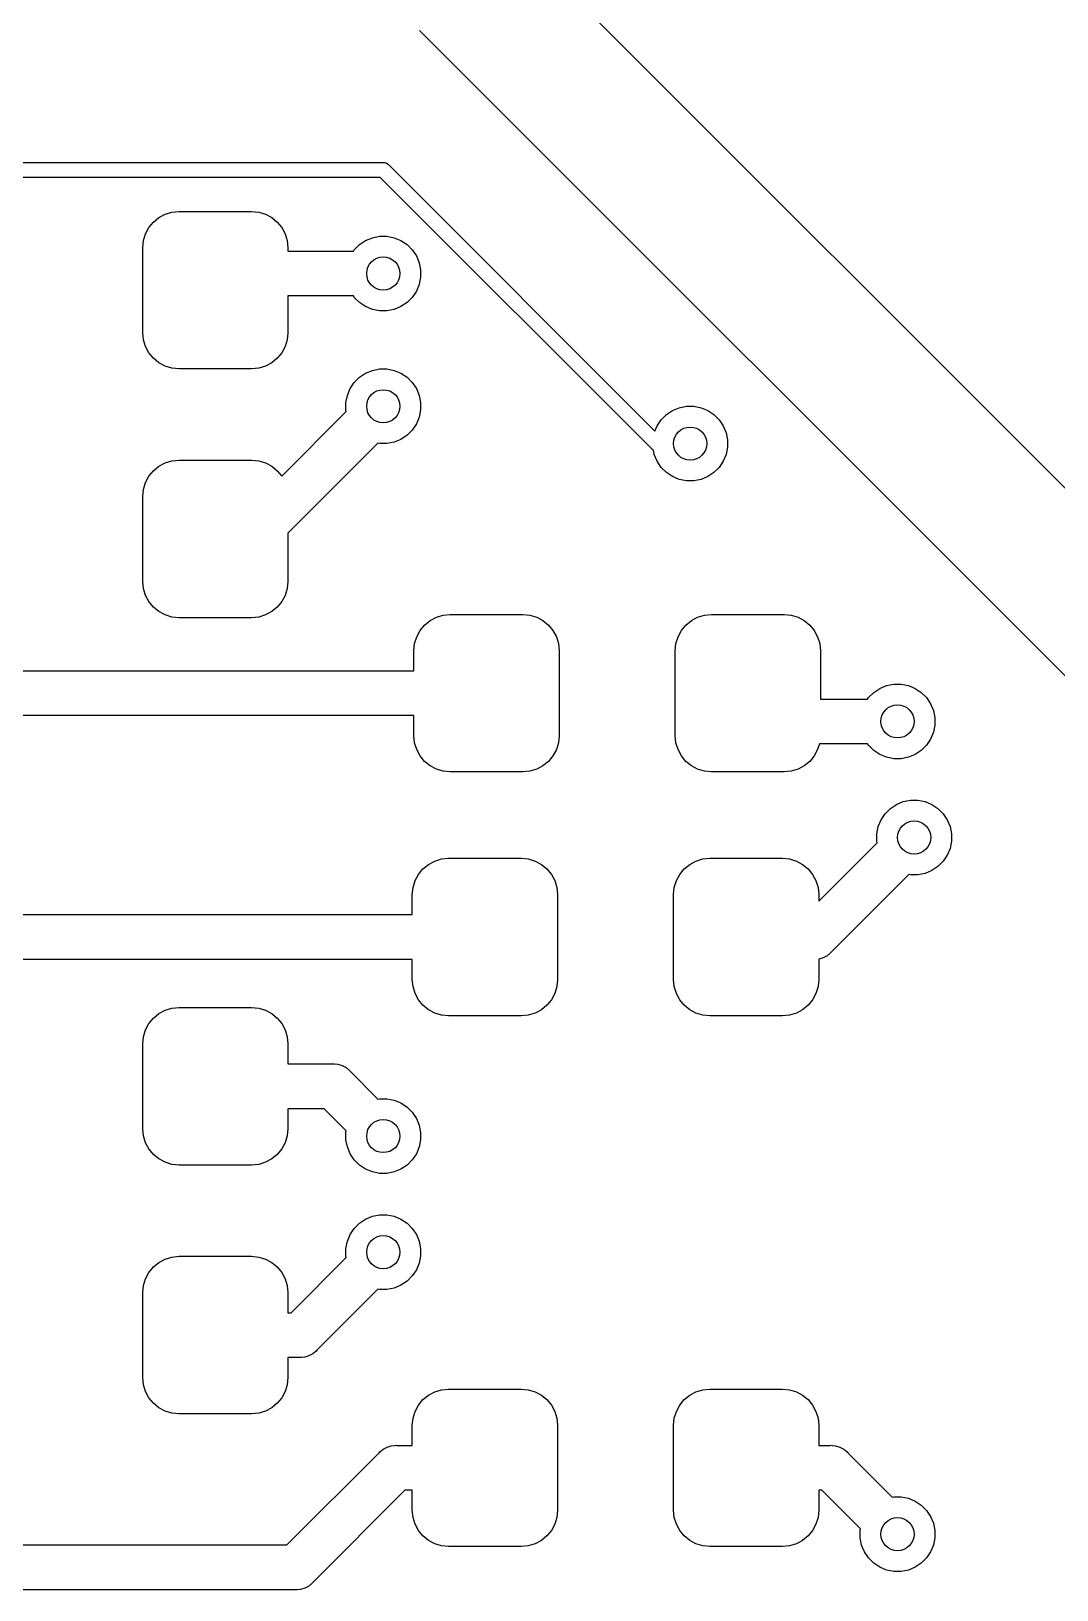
# Model space of a CAD drawing. Extents: x 1 to 84, y 1 to 137.
# Drawn here: x 51.28 to 57.46, y 16.86 to 26.26 of the extents above; entities that cross this region are included whole.
import ezdxf

# ---------------------------------------------------------------- set-up
doc = ezdxf.new("R2010")
doc.units = 0
doc.layers.add('BLACK', color=7, linetype='CONTINUOUS')

msp = doc.modelspace()

# ---------------------------------------------------------------- linework, layer by layer
at = {"layer": 'BLACK', "linetype": 'CONTINUOUS'}
for p, q in [((54.0817, 26.9339), (58.2689, 22.7467)), ((57.6, 22.2843), (53.6193, 26.265)), ((46.1436, 25.47), (53.3978, 25.47)), ((53.3978, 25.47), (53.4, 25.4702)), ((53.4, 25.4702), (53.4022, 25.47)), ((53.4022, 25.47), (53.4022, 25.47)), ((53.4022, 25.47), (53.4088, 25.4693)), ((53.4088, 25.4693), (53.4173, 25.4668)), ((53.4173, 25.4668), (53.4251, 25.4626)), ((53.3814, 25.38), (46.1272, 25.38)), ((55.0166, 23.7447), (53.3814, 25.38)), ((53.4251, 25.4626), (53.432, 25.457)), ((53.432, 25.457), (53.4334, 25.4553)), ((53.4334, 25.4553), (55.0379, 23.8508)), ((51.9869, 25.0778), (52.0141, 25.1109)), ((52.0141, 25.1109), (52.0472, 25.1381)), ((52.0472, 25.1381), (52.085, 25.1583)), ((52.085, 25.1583), (52.1261, 25.1708)), ((52.1261, 25.1708), (52.1687, 25.175)), ((52.1687, 25.175), (52.6062, 25.175)), ((52.6062, 25.175), (52.6489, 25.1708)), ((52.6489, 25.1708), (52.69, 25.1583)), ((52.69, 25.1583), (52.7278, 25.1381)), ((52.7278, 25.1381), (52.7609, 25.1109)), ((52.7609, 25.1109), (52.7881, 25.0778)), ((51.95, 24.9562), (51.9542, 24.9989)), ((51.9542, 24.9989), (51.9667, 25.04)), ((51.9667, 25.04), (51.9869, 25.0778)), ((52.7881, 25.0778), (52.8083, 25.04)), ((52.8083, 25.04), (52.8208, 24.9989)), ((52.8208, 24.9989), (52.825, 24.9562)), ((53.2566, 24.9748), (53.2934, 24.9994)), ((53.2934, 24.9994), (53.3344, 25.0164)), ((53.3344, 25.0164), (53.3778, 25.025)), ((53.3778, 25.025), (53.4222, 25.025)), ((53.4222, 25.025), (53.4656, 25.0164)), ((53.4656, 25.0164), (53.5066, 24.9994)), ((53.5066, 24.9994), (53.5434, 24.9748)), ((51.95, 24.4437), (51.95, 24.9562)), ((52.825, 24.9562), (52.825, 24.935)), ((52.825, 24.935), (53.2196, 24.935)), ((53.2196, 24.935), (53.2252, 24.9434)), ((53.2252, 24.9434), (53.2566, 24.9748)), ((53.5434, 24.9748), (53.5748, 24.9434)), ((53.5748, 24.9434), (53.5994, 24.9066)), ((53.5994, 24.9066), (53.6164, 24.8656)), ((53.6164, 24.8656), (53.625, 24.8222)), ((53.625, 24.8222), (53.625, 24.7778)), ((53.6164, 24.7344), (53.5994, 24.6934)), ((53.625, 24.7778), (53.6164, 24.7344)), ((53.2196, 24.665), (52.825, 24.665)), ((52.825, 24.665), (52.825, 24.4437)), ((53.2252, 24.6566), (53.2196, 24.665)), ((53.2566, 24.6252), (53.2252, 24.6566)), ((53.2934, 24.6006), (53.2566, 24.6252)), ((53.5434, 24.6252), (53.5066, 24.6006)), ((53.5748, 24.6566), (53.5434, 24.6252)), ((53.5994, 24.6934), (53.5748, 24.6566)), ((53.3344, 24.5836), (53.2934, 24.6006)), ((53.3778, 24.575), (53.3344, 24.5836)), ((53.4222, 24.575), (53.3778, 24.575)), ((53.4656, 24.5836), (53.4222, 24.575)), ((53.5066, 24.6006), (53.4656, 24.5836)), ((51.9542, 24.4011), (51.95, 24.4437)), ((52.825, 24.4437), (52.8208, 24.4011)), ((51.9667, 24.36), (51.9542, 24.4011)), ((51.9869, 24.3222), (51.9667, 24.36)), ((52.8083, 24.36), (52.7881, 24.3222)), ((52.8208, 24.4011), (52.8083, 24.36)), ((52.0141, 24.2891), (51.9869, 24.3222)), ((52.0472, 24.2619), (52.0141, 24.2891)), ((52.085, 24.2417), (52.0472, 24.2619)), ((52.7278, 24.2619), (52.69, 24.2417)), ((52.7609, 24.2891), (52.7278, 24.2619)), ((52.7881, 24.3222), (52.7609, 24.2891)), ((52.1261, 24.2292), (52.085, 24.2417)), ((52.1687, 24.225), (52.1261, 24.2292)), ((52.6062, 24.225), (52.1687, 24.225)), ((52.6489, 24.2292), (52.6062, 24.225)), ((52.69, 24.2417), (52.6489, 24.2292)), ((53.2252, 24.1434), (53.2566, 24.1748)), ((53.2566, 24.1748), (53.2934, 24.1994)), ((53.2934, 24.1994), (53.3344, 24.2164)), ((53.3344, 24.2164), (53.3778, 24.225)), ((53.3778, 24.225), (53.4222, 24.225)), ((53.4222, 24.225), (53.4656, 24.2164)), ((53.4656, 24.2164), (53.5066, 24.1994)), ((53.5066, 24.1994), (53.5434, 24.1748)), ((53.5434, 24.1748), (53.5748, 24.1434)), ((53.175, 24.0222), (53.1836, 24.0656)), ((53.1836, 24.0656), (53.2006, 24.1066)), ((53.2006, 24.1066), (53.2252, 24.1434)), ((53.5748, 24.1434), (53.5994, 24.1066)), ((53.5994, 24.1066), (53.6164, 24.0656)), ((53.6164, 24.0656), (53.625, 24.0222)), ((52.7876, 23.5785), (53.177, 23.9679)), ((53.175, 23.9778), (53.175, 24.0222)), ((53.177, 23.9679), (53.175, 23.9778)), ((53.625, 23.9778), (53.6164, 23.9344)), ((53.625, 24.0222), (53.625, 23.9778)), ((55.1066, 23.9498), (55.1434, 23.9744)), ((55.1434, 23.9744), (55.1844, 23.9914)), ((55.1844, 23.9914), (55.2278, 24)), ((55.2278, 24), (55.2722, 24)), ((55.2722, 24), (55.3156, 23.9914)), ((55.3156, 23.9914), (55.3566, 23.9744)), ((55.3566, 23.9744), (55.3934, 23.9498)), ((53.5994, 23.8934), (53.5748, 23.8566)), ((53.6164, 23.9344), (53.5994, 23.8934)), ((55.0379, 23.8508), (55.0506, 23.8816)), ((55.0506, 23.8816), (55.0752, 23.9184)), ((55.0752, 23.9184), (55.1066, 23.9498)), ((55.3934, 23.9498), (55.4248, 23.9184)), ((55.4248, 23.9184), (55.4494, 23.8816)), ((55.4494, 23.8816), (55.4664, 23.8406)), ((53.3679, 23.777), (52.825, 23.2341)), ((53.3778, 23.775), (53.3679, 23.777)), ((53.4222, 23.775), (53.3778, 23.775)), ((53.4656, 23.7836), (53.4222, 23.775)), ((53.5066, 23.8006), (53.4656, 23.7836)), ((53.5434, 23.8252), (53.5066, 23.8006)), ((53.5748, 23.8566), (53.5434, 23.8252)), ((55.4664, 23.8406), (55.475, 23.7972)), ((55.475, 23.7972), (55.475, 23.7528)), ((55.018, 23.743), (55.0166, 23.7447)), ((55.0197, 23.7416), (55.018, 23.743)), ((55.0212, 23.7404), (55.0197, 23.7416)), ((55.0197, 23.7416), (55.0197, 23.7416)), ((55.0249, 23.7374), (55.0212, 23.7404)), ((55.0284, 23.7355), (55.0249, 23.7374)), ((55.0336, 23.7094), (55.0284, 23.7355)), ((55.0506, 23.6684), (55.0336, 23.7094)), ((55.4664, 23.7094), (55.4494, 23.6684)), ((55.475, 23.7528), (55.4664, 23.7094)), ((51.9869, 23.5778), (52.0141, 23.6109)), ((52.0141, 23.6109), (52.0472, 23.6381)), ((52.0472, 23.6381), (52.085, 23.6583)), ((52.085, 23.6583), (52.1261, 23.6708)), ((52.1261, 23.6708), (52.1687, 23.675)), ((52.1687, 23.675), (52.6062, 23.675)), ((52.6062, 23.675), (52.6489, 23.6708)), ((52.6489, 23.6708), (52.69, 23.6583)), ((52.69, 23.6583), (52.7278, 23.6381)), ((52.7278, 23.6381), (52.7609, 23.6109)), ((52.7609, 23.6109), (52.7876, 23.5785)), ((55.0752, 23.6316), (55.0506, 23.6684)), ((55.1066, 23.6002), (55.0752, 23.6316)), ((55.1434, 23.5756), (55.1066, 23.6002)), ((55.3934, 23.6002), (55.3566, 23.5756)), ((55.4248, 23.6316), (55.3934, 23.6002)), ((55.4494, 23.6684), (55.4248, 23.6316)), ((51.95, 23.4563), (51.9542, 23.4989)), ((51.9542, 23.4989), (51.9667, 23.54)), ((51.9667, 23.54), (51.9869, 23.5778)), ((55.1844, 23.5586), (55.1434, 23.5756)), ((55.2278, 23.55), (55.1844, 23.5586)), ((55.2722, 23.55), (55.2278, 23.55)), ((55.3156, 23.5586), (55.2722, 23.55)), ((55.3566, 23.5756), (55.3156, 23.5586)), ((51.95, 22.9437), (51.95, 23.4563)), ((52.825, 23.2341), (52.825, 22.9437)), ((51.9542, 22.9011), (51.95, 22.9437)), ((52.825, 22.9437), (52.8208, 22.9011)), ((51.9667, 22.86), (51.9542, 22.9011)), ((51.9869, 22.8222), (51.9667, 22.86)), ((52.8083, 22.86), (52.7881, 22.8222)), ((52.8208, 22.9011), (52.8083, 22.86)), ((52.0141, 22.7891), (51.9869, 22.8222)), ((52.0472, 22.7619), (52.0141, 22.7891)), ((52.085, 22.7417), (52.0472, 22.7619)), ((52.1261, 22.7292), (52.085, 22.7417)), ((52.69, 22.7417), (52.6489, 22.7292)), ((52.7278, 22.7619), (52.69, 22.7417)), ((52.7609, 22.7891), (52.7278, 22.7619)), ((52.7881, 22.8222), (52.7609, 22.7891)), ((53.7611, 22.7408), (53.8038, 22.745)), ((53.8038, 22.745), (54.2413, 22.745)), ((54.2413, 22.745), (54.2839, 22.7408)), ((55.3361, 22.7408), (55.3787, 22.745)), ((55.3787, 22.745), (55.8162, 22.745)), ((55.8162, 22.745), (55.8589, 22.7408)), ((52.1687, 22.725), (52.1261, 22.7292)), ((52.6062, 22.725), (52.1687, 22.725)), ((52.6489, 22.7292), (52.6062, 22.725)), ((53.6017, 22.61), (53.6219, 22.6478)), ((53.6219, 22.6478), (53.6491, 22.6809)), ((53.6491, 22.6809), (53.6822, 22.7081)), ((53.6822, 22.7081), (53.72, 22.7283)), ((53.72, 22.7283), (53.7611, 22.7408)), ((54.2839, 22.7408), (54.325, 22.7283)), ((54.325, 22.7283), (54.3628, 22.7081)), ((54.3628, 22.7081), (54.3959, 22.6809)), ((54.3959, 22.6809), (54.4231, 22.6478)), ((54.4231, 22.6478), (54.4433, 22.61)), ((55.1767, 22.61), (55.1969, 22.6478)), ((55.1969, 22.6478), (55.2241, 22.6809)), ((55.2241, 22.6809), (55.2572, 22.7081)), ((55.2572, 22.7081), (55.295, 22.7283)), ((55.295, 22.7283), (55.3361, 22.7408)), ((55.8589, 22.7408), (55.9, 22.7283)), ((55.9, 22.7283), (55.9378, 22.7081)), ((55.9378, 22.7081), (55.9709, 22.6809)), ((55.9709, 22.6809), (55.9981, 22.6478)), ((55.9981, 22.6478), (56.0183, 22.61)), ((53.585, 22.5262), (53.5892, 22.5689)), ((53.5892, 22.5689), (53.6017, 22.61)), ((54.4433, 22.61), (54.4558, 22.5689)), ((54.4558, 22.5689), (54.46, 22.5262)), ((55.16, 22.5262), (55.1642, 22.5689)), ((55.1642, 22.5689), (55.1767, 22.61)), ((56.0183, 22.61), (56.0308, 22.5689)), ((56.0308, 22.5689), (56.035, 22.5262)), ((53.585, 22.405), (53.585, 22.5262)), ((54.46, 22.5262), (54.46, 22.0137)), ((55.16, 22.0137), (55.16, 22.5262)), ((56.035, 22.5262), (56.035, 22.235)), ((48.9666, 22.405), (53.585, 22.405)), ((56.3252, 22.2434), (56.3566, 22.2748)), ((56.3566, 22.2748), (56.3934, 22.2994)), ((56.3934, 22.2994), (56.4344, 22.3164)), ((56.4344, 22.3164), (56.4778, 22.325)), ((56.4778, 22.325), (56.5222, 22.325)), ((56.5222, 22.325), (56.5656, 22.3164)), ((56.5656, 22.3164), (56.6066, 22.2994)), ((56.6066, 22.2994), (56.6434, 22.2748)), ((56.6434, 22.2748), (56.6748, 22.2434)), ((56.035, 22.235), (56.3196, 22.235)), ((56.3196, 22.235), (56.3252, 22.2434)), ((56.6748, 22.2434), (56.6994, 22.2066)), ((56.6994, 22.2066), (56.7164, 22.1656)), ((53.585, 22.135), (49.0159, 22.135)), ((53.585, 22.0137), (53.585, 22.135)), ((56.7164, 22.1656), (56.725, 22.1222)), ((56.725, 22.1222), (56.725, 22.0778)), ((53.5892, 21.9711), (53.585, 22.0137)), ((54.46, 22.0137), (54.4558, 21.9711)), ((55.1642, 21.9711), (55.16, 22.0137)), ((56.6994, 21.9934), (56.6748, 21.9566)), ((56.7164, 22.0344), (56.6994, 21.9934)), ((56.725, 22.0778), (56.7164, 22.0344)), ((53.6017, 21.93), (53.5892, 21.9711)), ((53.6219, 21.8922), (53.6017, 21.93)), ((54.4433, 21.93), (54.4231, 21.8922)), ((54.4558, 21.9711), (54.4433, 21.93)), ((55.1767, 21.93), (55.1642, 21.9711)), ((55.1969, 21.8922), (55.1767, 21.93)), ((56.0183, 21.93), (55.9981, 21.8922)), ((56.029, 21.965), (56.0183, 21.93)), ((56.3196, 21.965), (56.029, 21.965)), ((56.3252, 21.9566), (56.3196, 21.965)), ((56.3566, 21.9252), (56.3252, 21.9566)), ((56.3934, 21.9006), (56.3566, 21.9252)), ((56.4344, 21.8836), (56.3934, 21.9006)), ((56.6066, 21.9006), (56.5656, 21.8836)), ((56.6434, 21.9252), (56.6066, 21.9006)), ((56.6748, 21.9566), (56.6434, 21.9252)), ((53.6491, 21.8591), (53.6219, 21.8922)), ((53.6822, 21.8319), (53.6491, 21.8591)), ((53.72, 21.8117), (53.6822, 21.8319)), ((53.7611, 21.7992), (53.72, 21.8117)), ((54.325, 21.8117), (54.2839, 21.7992)), ((54.3628, 21.8319), (54.325, 21.8117)), ((54.3959, 21.8591), (54.3628, 21.8319)), ((54.4231, 21.8922), (54.3959, 21.8591)), ((55.2241, 21.8591), (55.1969, 21.8922)), ((55.2572, 21.8319), (55.2241, 21.8591)), ((55.295, 21.8117), (55.2572, 21.8319)), ((55.3361, 21.7992), (55.295, 21.8117)), ((55.9, 21.8117), (55.8589, 21.7992)), ((55.9378, 21.8319), (55.9, 21.8117)), ((55.9709, 21.8591), (55.9378, 21.8319)), ((55.9981, 21.8922), (55.9709, 21.8591)), ((56.4778, 21.875), (56.4344, 21.8836)), ((56.5222, 21.875), (56.4778, 21.875)), ((56.5656, 21.8836), (56.5222, 21.875)), ((53.8038, 21.795), (53.7611, 21.7992)), ((54.2413, 21.795), (53.8038, 21.795)), ((54.2839, 21.7992), (54.2413, 21.795)), ((55.3787, 21.795), (55.3361, 21.7992)), ((55.8162, 21.795), (55.3787, 21.795)), ((55.8589, 21.7992), (55.8162, 21.795)), ((56.4934, 21.5994), (56.5344, 21.6164)), ((56.5344, 21.6164), (56.5778, 21.625)), ((56.5778, 21.625), (56.6222, 21.625)), ((56.6222, 21.625), (56.6656, 21.6164)), ((56.6656, 21.6164), (56.7066, 21.5994)), ((56.4006, 21.5066), (56.4252, 21.5434)), ((56.4252, 21.5434), (56.4566, 21.5748)), ((56.4566, 21.5748), (56.4934, 21.5994)), ((56.7066, 21.5994), (56.7434, 21.5748)), ((56.7434, 21.5748), (56.7748, 21.5434)), ((56.7748, 21.5434), (56.7994, 21.5066)), ((56.375, 21.4222), (56.3836, 21.4656)), ((56.3836, 21.4656), (56.4006, 21.5066)), ((56.7994, 21.5066), (56.8164, 21.4656)), ((56.8164, 21.4656), (56.825, 21.4222)), ((56.025, 21.0159), (56.377, 21.3679)), ((56.375, 21.3778), (56.375, 21.4222)), ((56.377, 21.3679), (56.375, 21.3778)), ((56.8164, 21.3344), (56.7994, 21.2934)), ((56.825, 21.3778), (56.8164, 21.3344)), ((56.825, 21.4222), (56.825, 21.3778)), ((53.6391, 21.2109), (53.6722, 21.2381)), ((53.6722, 21.2381), (53.71, 21.2583)), ((53.71, 21.2583), (53.7511, 21.2708)), ((53.7511, 21.2708), (53.7937, 21.275)), ((53.7937, 21.275), (54.2312, 21.275)), ((54.2312, 21.275), (54.2739, 21.2708)), ((54.2739, 21.2708), (54.315, 21.2583)), ((54.315, 21.2583), (54.3528, 21.2381)), ((54.3528, 21.2381), (54.3859, 21.2109)), ((55.2141, 21.2109), (55.2472, 21.2381)), ((55.2472, 21.2381), (55.285, 21.2583)), ((55.285, 21.2583), (55.3261, 21.2708)), ((55.3261, 21.2708), (55.3687, 21.275)), ((55.3687, 21.275), (55.8062, 21.275)), ((55.8062, 21.275), (55.8489, 21.2708)), ((55.8489, 21.2708), (55.89, 21.2583)), ((55.89, 21.2583), (55.9278, 21.2381)), ((55.9278, 21.2381), (55.9609, 21.2109)), ((56.7748, 21.2566), (56.7434, 21.2252)), ((56.7994, 21.2934), (56.7748, 21.2566)), ((53.5917, 21.14), (53.6119, 21.1778)), ((53.6119, 21.1778), (53.6391, 21.2109)), ((54.3859, 21.2109), (54.4131, 21.1778)), ((54.4131, 21.1778), (54.4333, 21.14)), ((55.1667, 21.14), (55.1869, 21.1778)), ((55.1869, 21.1778), (55.2141, 21.2109)), ((55.9609, 21.2109), (55.9881, 21.1778)), ((55.9881, 21.1778), (56.0083, 21.14)), ((56.5679, 21.177), (56.1001, 20.7092)), ((56.5778, 21.175), (56.5679, 21.177)), ((56.6222, 21.175), (56.5778, 21.175)), ((56.6656, 21.1836), (56.6222, 21.175)), ((56.7066, 21.2006), (56.6656, 21.1836)), ((56.7434, 21.2252), (56.7066, 21.2006)), ((53.575, 21.0562), (53.5792, 21.0989)), ((53.575, 20.935), (53.575, 21.0562)), ((53.5792, 21.0989), (53.5917, 21.14)), ((54.4333, 21.14), (54.4458, 21.0989)), ((54.4458, 21.0989), (54.45, 21.0562)), ((54.45, 21.0562), (54.45, 20.5437)), ((55.15, 21.0562), (55.1542, 21.0989)), ((55.15, 20.5437), (55.15, 21.0562)), ((55.1542, 21.0989), (55.1667, 21.14)), ((56.0083, 21.14), (56.0208, 21.0989)), ((56.0208, 21.0989), (56.025, 21.0562)), ((56.025, 21.0562), (56.025, 21.0159)), ((48.0765, 20.935), (53.575, 20.935)), ((56.0519, 20.6747), (56.0265, 20.667)), ((56.0754, 20.6872), (56.0519, 20.6747)), ((56.0959, 20.7041), (56.0754, 20.6872)), ((56.1001, 20.7092), (56.0959, 20.7041)), ((53.575, 20.665), (48.1258, 20.665)), ((53.575, 20.5437), (53.575, 20.665)), ((56.0265, 20.667), (56.025, 20.6668)), ((56.025, 20.6668), (56.025, 20.5437)), ((53.5792, 20.5011), (53.575, 20.5437)), ((53.5917, 20.46), (53.5792, 20.5011)), ((54.4458, 20.5011), (54.4333, 20.46)), ((54.45, 20.5437), (54.4458, 20.5011)), ((55.1542, 20.5011), (55.15, 20.5437)), ((55.1667, 20.46), (55.1542, 20.5011)), ((56.0208, 20.5011), (56.0083, 20.46)), ((56.025, 20.5437), (56.0208, 20.5011)), ((53.6119, 20.4222), (53.5917, 20.46)), ((53.6391, 20.3891), (53.6119, 20.4222)), ((54.4131, 20.4222), (54.3859, 20.3891)), ((54.4333, 20.46), (54.4131, 20.4222)), ((55.1869, 20.4222), (55.1667, 20.46)), ((55.2141, 20.3891), (55.1869, 20.4222)), ((55.9881, 20.4222), (55.9609, 20.3891)), ((56.0083, 20.46), (55.9881, 20.4222)), ((51.9869, 20.2778), (52.0141, 20.3109)), ((52.0141, 20.3109), (52.0472, 20.3381)), ((52.0472, 20.3381), (52.085, 20.3583)), ((52.085, 20.3583), (52.1261, 20.3708)), ((52.1261, 20.3708), (52.1687, 20.375)), ((52.1687, 20.375), (52.6062, 20.375)), ((52.6062, 20.375), (52.6489, 20.3708)), ((52.6489, 20.3708), (52.69, 20.3583)), ((52.69, 20.3583), (52.7278, 20.3381)), ((52.7278, 20.3381), (52.7609, 20.3109)), ((52.7609, 20.3109), (52.7881, 20.2778)), ((53.6722, 20.3619), (53.6391, 20.3891)), ((53.71, 20.3417), (53.6722, 20.3619)), ((53.7511, 20.3292), (53.71, 20.3417)), ((53.7937, 20.325), (53.7511, 20.3292)), ((54.2312, 20.325), (53.7937, 20.325)), ((54.2739, 20.3292), (54.2312, 20.325)), ((54.315, 20.3417), (54.2739, 20.3292)), ((54.3528, 20.3619), (54.315, 20.3417)), ((54.3859, 20.3891), (54.3528, 20.3619)), ((55.2472, 20.3619), (55.2141, 20.3891)), ((55.285, 20.3417), (55.2472, 20.3619)), ((55.3261, 20.3292), (55.285, 20.3417)), ((55.3687, 20.325), (55.3261, 20.3292)), ((55.8062, 20.325), (55.3687, 20.325)), ((55.8489, 20.3292), (55.8062, 20.325)), ((55.89, 20.3417), (55.8489, 20.3292)), ((55.9278, 20.3619), (55.89, 20.3417)), ((55.9609, 20.3891), (55.9278, 20.3619)), ((51.9542, 20.1989), (51.9667, 20.24)), ((51.9667, 20.24), (51.9869, 20.2778)), ((52.7881, 20.2778), (52.8083, 20.24)), ((52.8083, 20.24), (52.8208, 20.1989)), ((51.95, 20.1562), (51.9542, 20.1989)), ((51.95, 19.6438), (51.95, 20.1562)), ((52.8208, 20.1989), (52.825, 20.1562)), ((52.825, 20.1562), (52.825, 20.035)), ((52.825, 20.035), (53.0934, 20.035)), ((53.0934, 20.035), (53.1, 20.0357)), ((53.1, 20.0357), (53.1066, 20.035)), ((53.1066, 20.035), (53.1066, 20.035)), ((53.1066, 20.035), (53.1265, 20.033)), ((53.1265, 20.033), (53.1519, 20.0253)), ((53.1519, 20.0253), (53.1754, 20.0128)), ((53.1754, 20.0128), (53.1959, 19.9959)), ((53.1959, 19.9959), (53.2002, 19.9908)), ((53.2002, 19.9908), (53.3679, 19.823)), ((53.0441, 19.765), (52.825, 19.765)), ((52.825, 19.765), (52.825, 19.6438)), ((53.177, 19.6321), (53.0441, 19.765)), ((53.3679, 19.823), (53.3778, 19.825)), ((53.3778, 19.825), (53.4222, 19.825)), ((53.4222, 19.825), (53.4656, 19.8164)), ((53.4656, 19.8164), (53.5066, 19.7994)), ((53.5066, 19.7994), (53.5434, 19.7748)), ((53.5434, 19.7748), (53.5748, 19.7434)), ((53.5748, 19.7434), (53.5994, 19.7066)), ((51.9542, 19.6011), (51.95, 19.6438)), ((52.825, 19.6438), (52.8208, 19.6011)), ((53.5994, 19.7066), (53.6164, 19.6656)), ((53.6164, 19.6656), (53.625, 19.6222)), ((51.9667, 19.56), (51.9542, 19.6011)), ((51.9869, 19.5222), (51.9667, 19.56)), ((52.8083, 19.56), (52.7881, 19.5222)), ((52.8208, 19.6011), (52.8083, 19.56)), ((53.175, 19.6222), (53.177, 19.6321)), ((53.175, 19.5778), (53.175, 19.6222)), ((53.1836, 19.5344), (53.175, 19.5778)), ((53.625, 19.5778), (53.6164, 19.5344)), ((53.625, 19.6222), (53.625, 19.5778)), ((52.0141, 19.4891), (51.9869, 19.5222)), ((52.0472, 19.4619), (52.0141, 19.4891)), ((52.085, 19.4417), (52.0472, 19.4619)), ((52.7278, 19.4619), (52.69, 19.4417)), ((52.7609, 19.4891), (52.7278, 19.4619)), ((52.7881, 19.5222), (52.7609, 19.4891)), ((53.2006, 19.4934), (53.1836, 19.5344)), ((53.2252, 19.4566), (53.2006, 19.4934)), ((53.2566, 19.4252), (53.2252, 19.4566)), ((53.5748, 19.4566), (53.5434, 19.4252)), ((53.5994, 19.4934), (53.5748, 19.4566)), ((53.6164, 19.5344), (53.5994, 19.4934)), ((52.1261, 19.4292), (52.085, 19.4417)), ((52.1687, 19.425), (52.1261, 19.4292)), ((52.6062, 19.425), (52.1687, 19.425)), ((52.6489, 19.4292), (52.6062, 19.425)), ((52.69, 19.4417), (52.6489, 19.4292)), ((53.2934, 19.4006), (53.2566, 19.4252)), ((53.3344, 19.3836), (53.2934, 19.4006)), ((53.3778, 19.375), (53.3344, 19.3836)), ((53.4222, 19.375), (53.3778, 19.375)), ((53.4656, 19.3836), (53.4222, 19.375)), ((53.5066, 19.4006), (53.4656, 19.3836)), ((53.5434, 19.4252), (53.5066, 19.4006)), ((53.2566, 19.0748), (53.2934, 19.0994)), ((53.2934, 19.0994), (53.3344, 19.1164)), ((53.3344, 19.1164), (53.3778, 19.125)), ((53.3778, 19.125), (53.4222, 19.125)), ((53.4222, 19.125), (53.4656, 19.1164)), ((53.4656, 19.1164), (53.5066, 19.0994)), ((53.5066, 19.0994), (53.5434, 19.0748)), ((53.1836, 18.9656), (53.2006, 19.0066)), ((53.2006, 19.0066), (53.2252, 19.0434)), ((53.2252, 19.0434), (53.2566, 19.0748)), ((53.5434, 19.0748), (53.5748, 19.0434)), ((53.5748, 19.0434), (53.5994, 19.0066)), ((53.5994, 19.0066), (53.6164, 18.9656)), ((53.175, 18.9222), (53.1836, 18.9656)), ((53.175, 18.8778), (53.175, 18.9222)), ((53.6164, 18.9656), (53.625, 18.9222)), ((53.625, 18.9222), (53.625, 18.8778)), ((51.9869, 18.7778), (52.0141, 18.8109)), ((52.0141, 18.8109), (52.0472, 18.8381)), ((52.0472, 18.8381), (52.085, 18.8583)), ((52.085, 18.8583), (52.1261, 18.8708)), ((52.1261, 18.8708), (52.1687, 18.875)), ((52.1687, 18.875), (52.6062, 18.875)), ((52.6062, 18.875), (52.6489, 18.8708)), ((52.6489, 18.8708), (52.69, 18.8583)), ((52.69, 18.8583), (52.7278, 18.8381)), ((52.7278, 18.8381), (52.7609, 18.8109)), ((52.7609, 18.8109), (52.7881, 18.7778)), ((52.8441, 18.535), (53.177, 18.8679)), ((53.177, 18.8679), (53.175, 18.8778)), ((53.6164, 18.8344), (53.5994, 18.7934)), ((53.625, 18.8778), (53.6164, 18.8344)), ((51.9542, 18.6989), (51.9667, 18.74)), ((51.9667, 18.74), (51.9869, 18.7778)), ((52.7881, 18.7778), (52.8083, 18.74)), ((52.8083, 18.74), (52.8208, 18.6989)), ((53.5066, 18.7006), (53.4656, 18.6836)), ((53.5434, 18.7252), (53.5066, 18.7006)), ((53.5748, 18.7566), (53.5434, 18.7252)), ((53.5994, 18.7934), (53.5748, 18.7566)), ((51.95, 18.6562), (51.9542, 18.6989)), ((51.95, 18.1438), (51.95, 18.6562)), ((52.8208, 18.6989), (52.825, 18.6562)), ((52.825, 18.6562), (52.825, 18.535)), ((53.3679, 18.677), (53.0001, 18.3092)), ((53.3778, 18.675), (53.3679, 18.677)), ((53.4222, 18.675), (53.3778, 18.675)), ((53.4656, 18.6836), (53.4222, 18.675)), ((52.825, 18.535), (52.8441, 18.535)), ((52.8934, 18.265), (52.825, 18.265)), ((52.825, 18.265), (52.825, 18.1438)), ((52.9, 18.2643), (52.8934, 18.265)), ((52.9066, 18.265), (52.9, 18.2643)), ((52.9265, 18.267), (52.9066, 18.265)), ((52.9066, 18.265), (52.9066, 18.265)), ((52.9519, 18.2747), (52.9265, 18.267)), ((52.9754, 18.2872), (52.9519, 18.2747)), ((52.9959, 18.3041), (52.9754, 18.2872)), ((53.0001, 18.3092), (52.9959, 18.3041)), ((51.9542, 18.1011), (51.95, 18.1438)), ((52.825, 18.1438), (52.8208, 18.1011)), ((51.9667, 18.06), (51.9542, 18.1011)), ((51.9869, 18.0222), (51.9667, 18.06)), ((52.8083, 18.06), (52.7881, 18.0222)), ((52.8208, 18.1011), (52.8083, 18.06)), ((53.6722, 18.0381), (53.71, 18.0583)), ((53.71, 18.0583), (53.7511, 18.0708)), ((53.7511, 18.0708), (53.7937, 18.075)), ((53.7937, 18.075), (54.2312, 18.075)), ((54.2312, 18.075), (54.2739, 18.0708)), ((54.2739, 18.0708), (54.315, 18.0583)), ((54.315, 18.0583), (54.3528, 18.0381)), ((55.2472, 18.0381), (55.285, 18.0583)), ((55.285, 18.0583), (55.3261, 18.0708)), ((55.3261, 18.0708), (55.3687, 18.075)), ((55.3687, 18.075), (55.8062, 18.075)), ((55.8062, 18.075), (55.8489, 18.0708)), ((55.8489, 18.0708), (55.89, 18.0583)), ((55.89, 18.0583), (55.9278, 18.0381)), ((52.0141, 17.9891), (51.9869, 18.0222)), ((52.0472, 17.9619), (52.0141, 17.9891)), ((52.085, 17.9417), (52.0472, 17.9619)), ((52.7278, 17.9619), (52.69, 17.9417)), ((52.7609, 17.9891), (52.7278, 17.9619)), ((52.7881, 18.0222), (52.7609, 17.9891)), ((53.5917, 17.94), (53.6119, 17.9778)), ((53.6119, 17.9778), (53.6391, 18.0109)), ((53.6391, 18.0109), (53.6722, 18.0381)), ((54.3528, 18.0381), (54.3859, 18.0109)), ((54.3859, 18.0109), (54.4131, 17.9778)), ((54.4131, 17.9778), (54.4333, 17.94)), ((55.1667, 17.94), (55.1869, 17.9778)), ((55.1869, 17.9778), (55.2141, 18.0109)), ((55.2141, 18.0109), (55.2472, 18.0381)), ((55.9278, 18.0381), (55.9609, 18.0109)), ((55.9609, 18.0109), (55.9881, 17.9778)), ((55.9881, 17.9778), (56.0083, 17.94)), ((52.1261, 17.9292), (52.085, 17.9417)), ((52.1687, 17.925), (52.1261, 17.9292)), ((52.6062, 17.925), (52.1687, 17.925)), ((52.6489, 17.9292), (52.6062, 17.925)), ((52.69, 17.9417), (52.6489, 17.9292)), ((53.575, 17.8562), (53.5792, 17.8989)), ((53.575, 17.735), (53.575, 17.8562)), ((53.5792, 17.8989), (53.5917, 17.94)), ((54.4333, 17.94), (54.4458, 17.8989)), ((54.4458, 17.8989), (54.45, 17.8562)), ((54.45, 17.8562), (54.45, 17.3438)), ((55.15, 17.8562), (55.1542, 17.8989)), ((55.15, 17.3438), (55.15, 17.8562)), ((55.1542, 17.8989), (55.1667, 17.94)), ((56.0083, 17.94), (56.0208, 17.8989)), ((56.0208, 17.8989), (56.025, 17.8562)), ((56.025, 17.8562), (56.025, 17.735)), ((52.8191, 17.135), (53.3749, 17.6908)), ((53.3749, 17.6908), (53.3791, 17.6959)), ((53.3791, 17.6959), (53.3996, 17.7128)), ((53.3996, 17.7128), (53.4231, 17.7253)), ((53.4231, 17.7253), (53.4485, 17.733)), ((53.4485, 17.733), (53.4684, 17.735)), ((53.4684, 17.735), (53.475, 17.7357)), ((53.4684, 17.735), (53.4684, 17.735)), ((53.475, 17.7357), (53.4816, 17.735)), ((53.4816, 17.735), (53.575, 17.735)), ((56.025, 17.735), (56.0934, 17.735)), ((56.0934, 17.735), (56.1, 17.7357)), ((56.1, 17.7357), (56.1066, 17.735)), ((56.1066, 17.735), (56.1066, 17.735)), ((56.1066, 17.735), (56.1265, 17.733)), ((56.1265, 17.733), (56.1519, 17.7253)), ((56.1519, 17.7253), (56.1754, 17.7128)), ((56.1754, 17.7128), (56.1959, 17.6959)), ((56.1959, 17.6959), (56.2002, 17.6908)), ((56.2002, 17.6908), (56.4679, 17.423)), ((53.5309, 17.465), (52.9751, 16.9092)), ((53.575, 17.465), (53.5309, 17.465)), ((53.575, 17.3438), (53.575, 17.465)), ((56.0441, 17.465), (56.025, 17.465)), ((56.025, 17.465), (56.025, 17.3438)), ((56.277, 17.2321), (56.0441, 17.465)), ((56.4679, 17.423), (56.4778, 17.425)), ((56.4778, 17.425), (56.5222, 17.425)), ((56.5222, 17.425), (56.5656, 17.4164)), ((56.5656, 17.4164), (56.6066, 17.3994)), ((56.6066, 17.3994), (56.6434, 17.3748)), ((53.5792, 17.3011), (53.575, 17.3438)), ((53.5917, 17.26), (53.5792, 17.3011)), ((54.4458, 17.3011), (54.4333, 17.26)), ((54.45, 17.3438), (54.4458, 17.3011)), ((55.1542, 17.3011), (55.15, 17.3438)), ((55.1667, 17.26), (55.1542, 17.3011)), ((56.0208, 17.3011), (56.0083, 17.26)), ((56.025, 17.3438), (56.0208, 17.3011)), ((56.6434, 17.3748), (56.6748, 17.3434)), ((56.6748, 17.3434), (56.6994, 17.3066)), ((56.6994, 17.3066), (56.7164, 17.2656)), ((53.6119, 17.2222), (53.5917, 17.26)), ((53.6391, 17.1891), (53.6119, 17.2222)), ((54.4131, 17.2222), (54.3859, 17.1891)), ((54.4333, 17.26), (54.4131, 17.2222)), ((55.1869, 17.2222), (55.1667, 17.26)), ((55.2141, 17.1891), (55.1869, 17.2222)), ((55.9881, 17.2222), (55.9609, 17.1891)), ((56.0083, 17.26), (55.9881, 17.2222)), ((56.275, 17.2222), (56.277, 17.2321)), ((56.275, 17.1778), (56.275, 17.2222)), ((56.7164, 17.2656), (56.725, 17.2222)), ((56.725, 17.2222), (56.725, 17.1778)), ((47.0066, 17.135), (52.8191, 17.135)), ((53.6722, 17.1619), (53.6391, 17.1891)), ((53.71, 17.1417), (53.6722, 17.1619)), ((53.7511, 17.1292), (53.71, 17.1417)), ((53.7937, 17.125), (53.7511, 17.1292)), ((54.2312, 17.125), (53.7937, 17.125)), ((54.2739, 17.1292), (54.2312, 17.125)), ((54.315, 17.1417), (54.2739, 17.1292)), ((54.3528, 17.1619), (54.315, 17.1417)), ((54.3859, 17.1891), (54.3528, 17.1619)), ((55.2472, 17.1619), (55.2141, 17.1891)), ((55.285, 17.1417), (55.2472, 17.1619)), ((55.3261, 17.1292), (55.285, 17.1417)), ((55.3687, 17.125), (55.3261, 17.1292)), ((55.8062, 17.125), (55.3687, 17.125)), ((55.8489, 17.1292), (55.8062, 17.125)), ((55.89, 17.1417), (55.8489, 17.1292)), ((55.9278, 17.1619), (55.89, 17.1417)), ((55.9609, 17.1891), (55.9278, 17.1619)), ((56.2836, 17.1344), (56.275, 17.1778)), ((56.3006, 17.0934), (56.2836, 17.1344)), ((56.7164, 17.1344), (56.6994, 17.0934)), ((56.725, 17.1778), (56.7164, 17.1344)), ((56.3252, 17.0566), (56.3006, 17.0934)), ((56.3566, 17.0252), (56.3252, 17.0566)), ((56.3934, 17.0006), (56.3566, 17.0252)), ((56.6434, 17.0252), (56.6066, 17.0006)), ((56.6748, 17.0566), (56.6434, 17.0252)), ((56.6994, 17.0934), (56.6748, 17.0566)), ((56.4344, 16.9836), (56.3934, 17.0006)), ((56.4778, 16.975), (56.4344, 16.9836)), ((56.5222, 16.975), (56.4778, 16.975)), ((56.5656, 16.9836), (56.5222, 16.975)), ((56.6066, 17.0006), (56.5656, 16.9836)), ((52.8684, 16.865), (47.0559, 16.865)), ((52.875, 16.8643), (52.8684, 16.865)), ((52.8816, 16.865), (52.875, 16.8643)), ((52.9015, 16.867), (52.8816, 16.865)), ((52.8816, 16.865), (52.8816, 16.865)), ((52.9269, 16.8747), (52.9015, 16.867)), ((52.9504, 16.8872), (52.9269, 16.8747)), ((52.9709, 16.9041), (52.9504, 16.8872)), ((52.9751, 16.9092), (52.9709, 16.9041))]:
    msp.add_line(p, q, dxfattribs=at)
at = {"layer": 'BLACK'}
for centre in [(53.4, 24.8), (53.4, 24), (55.25, 23.775), (56.5, 22.1), (56.6, 21.4), (53.4, 19.6), (53.4, 18.9), (56.5, 17.2)]:
    msp.add_circle(centre, 0.1, dxfattribs=at)

doc.saveas('drawing.dxf')
